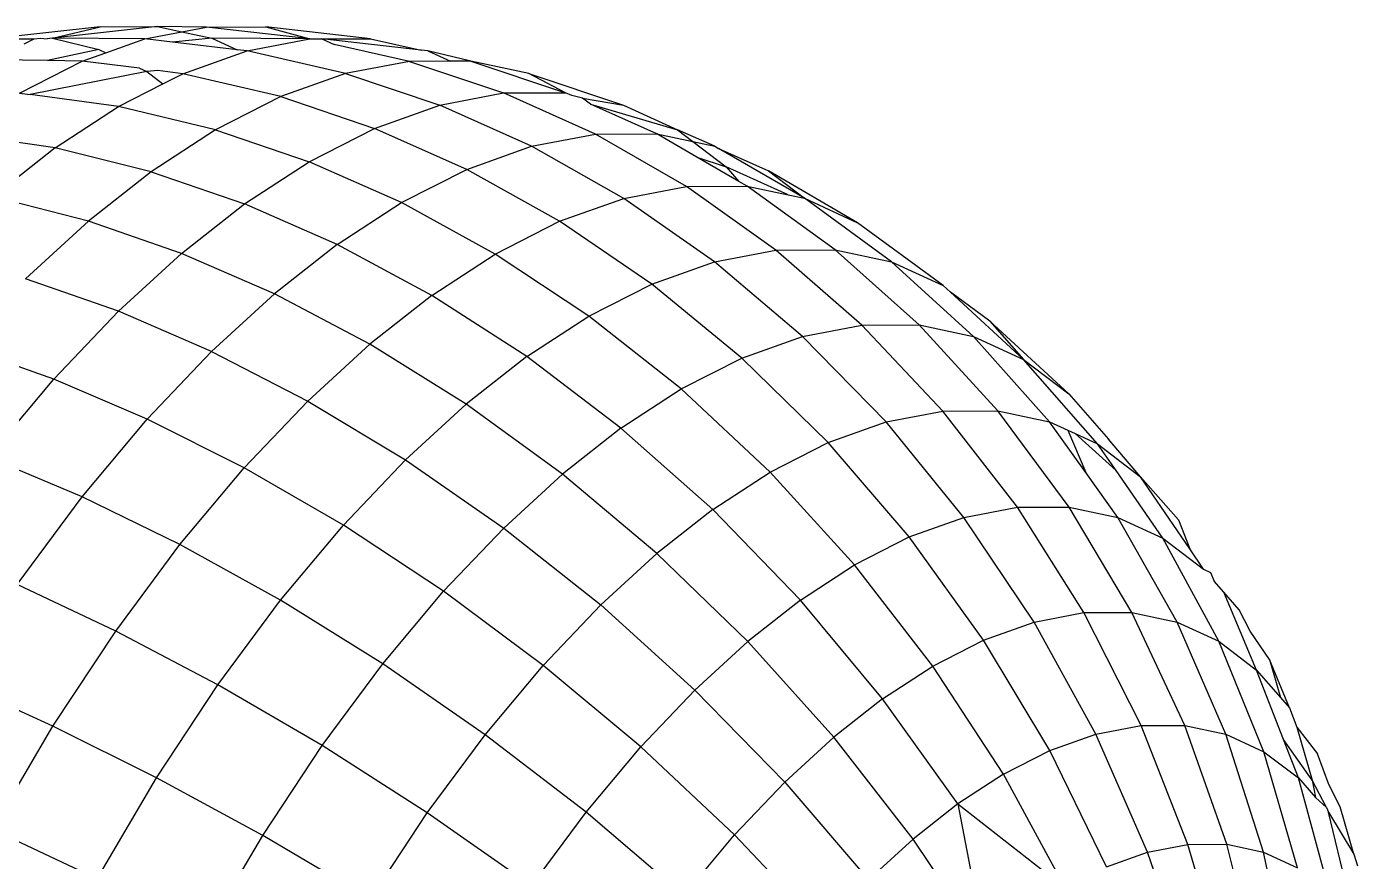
# Model space of a CAD drawing. Header units: millimetres. Extents: x 153 to 4750, y 92 to 3343.
# Drawn here: x 4264.44 to 4272.42, y 1680.3 to 1685.31 of the extents above; entities that cross this region are included whole.
import ezdxf

# ---------------------------------------------------------------- set-up
doc = ezdxf.new("R2010")
doc.units = ezdxf.units.MM

msp = doc.modelspace()

# ---------------------------------------------------------------- linework, layer by layer
for p, q in [((4264.8831, 1685.3055), (4264.2367, 1685.233)), ((4265.2272, 1685.3064), (4264.5975, 1685.2374)), ((4264.5975, 1685.2374), (4264.8831, 1685.3055)), ((4264.8831, 1685.3055), (4265.2272, 1685.3064)), ((4265.2272, 1685.3064), (4265.3735, 1685.2756)), ((4265.5211, 1685.3036), (4265.2272, 1685.3064)), ((4265.3735, 1685.2756), (4265.5211, 1685.3036)), ((4265.5211, 1685.3036), (4265.8769, 1685.3046)), ((4266.142, 1685.2324), (4265.5211, 1685.3036)), ((4266.5059, 1685.2334), (4265.8769, 1685.3046)), ((4265.8769, 1685.3046), (4266.142, 1685.2324)), ((4264.2367, 1685.233), (4264.4882, 1685.2337)), ((4264.4282, 1685.2029), (4264.4882, 1685.2337)), ((4264.4882, 1685.2337), (4264.5262, 1685.2378)), ((4264.5262, 1685.2378), (4264.5654, 1685.2339)), ((4264.5975, 1685.2374), (4264.5654, 1685.2339)), ((4264.5975, 1685.2374), (4264.8761, 1685.1686)), ((4265.1522, 1685.2337), (4264.5975, 1685.2374)), ((4264.9168, 1685.1498), (4265.1522, 1685.2337)), ((4265.1522, 1685.2337), (4265.3735, 1685.2756)), ((4265.3182, 1685.214), (4265.1522, 1685.2337)), ((4265.5523, 1685.238), (4265.3182, 1685.214)), ((4265.3735, 1685.2756), (4265.5523, 1685.238)), ((4265.5523, 1685.238), (4265.7044, 1685.168)), ((4266.142, 1685.2324), (4265.5523, 1685.238)), ((4265.7646, 1685.1609), (4266.142, 1685.2324)), ((4266.142, 1685.2324), (4266.2131, 1685.2338)), ((4266.2131, 1685.2338), (4266.2875, 1685.1996)), ((4266.2131, 1685.2338), (4266.5059, 1685.2334)), ((4266.8089, 1685.1657), (4266.2131, 1685.2338)), ((4266.5059, 1685.2334), (4266.8089, 1685.1657)), ((4264.8761, 1685.1686), (4264.5678, 1685.1025)), ((4264.7761, 1685.0996), (4264.9168, 1685.1498)), ((4264.8761, 1685.1686), (4264.9168, 1685.1498)), ((4265.7044, 1685.168), (4265.3182, 1685.214)), ((4265.38, 1685.0237), (4265.7646, 1685.1609)), ((4265.7646, 1685.1609), (4265.7044, 1685.168)), ((4266.356, 1685.0257), (4265.7646, 1685.1609)), ((4266.7382, 1685.0982), (4266.2875, 1685.1996)), ((4266.8497, 1685.161), (4266.8089, 1685.1657)), ((4266.8497, 1685.161), (4266.9849, 1685.0988)), ((4267.1068, 1685.0992), (4266.8497, 1685.161)), ((4264.5678, 1685.1025), (4264.1625, 1685.1081)), ((4264.399, 1684.9074), (4264.7761, 1685.0996)), ((4264.7761, 1685.0996), (4264.5678, 1685.1025)), ((4265.1198, 1685.0564), (4264.7761, 1685.0996)), ((4266.7382, 1685.0982), (4266.356, 1685.0257)), ((4266.9849, 1685.0988), (4266.7382, 1685.0982)), ((4266.7382, 1685.0982), (4267.3038, 1684.9085)), ((4267.1068, 1685.0992), (4266.9849, 1685.0988)), ((4267.4551, 1685.0259), (4267.1068, 1685.0992)), ((4267.1068, 1685.0992), (4267.6739, 1684.9095)), ((4265.1632, 1685.0364), (4264.463, 1684.8988)), ((4265.1198, 1685.0564), (4265.1632, 1685.0364)), ((4265.23, 1685.0425), (4265.1632, 1685.0364)), ((4265.1632, 1685.0364), (4265.2601, 1684.9626)), ((4265.38, 1685.0237), (4265.23, 1685.0425)), ((4265.2601, 1684.9626), (4265.38, 1685.0237)), ((4265.9664, 1684.8868), (4265.38, 1685.0237)), ((4266.356, 1685.0257), (4265.9664, 1684.8868)), ((4266.356, 1685.0257), (4266.92, 1684.8358)), ((4267.4551, 1685.0259), (4268.0236, 1684.836)), ((4267.6739, 1684.9095), (4267.4551, 1685.0259)), ((4264.399, 1684.9074), (4264.463, 1684.8988)), ((4264.9943, 1684.8272), (4265.2601, 1684.9626)), ((4266.92, 1684.8358), (4267.3038, 1684.9085)), ((4267.3038, 1684.9085), (4267.6739, 1684.9095)), ((4267.8539, 1684.6615), (4267.3038, 1684.9085)), ((4267.7119, 1684.8924), (4267.6739, 1684.9095)), ((4264.9943, 1684.8272), (4264.463, 1684.8988)), ((4264.6131, 1684.5787), (4264.9943, 1684.8272)), ((4265.5757, 1684.6878), (4264.9943, 1684.8272)), ((4265.9664, 1684.8868), (4265.5757, 1684.6878)), ((4265.9664, 1684.8868), (4266.5289, 1684.6963)), ((4266.5289, 1684.6963), (4266.92, 1684.8358)), ((4267.4716, 1684.5891), (4266.92, 1684.8358)), ((4267.7771, 1684.8777), (4267.7119, 1684.8924)), ((4267.8242, 1684.8418), (4267.7771, 1684.8777)), ((4267.7771, 1684.8777), (4268.0236, 1684.836)), ((4267.8242, 1684.8418), (4268.3469, 1684.6872)), ((4268.2223, 1684.6625), (4267.8242, 1684.8418)), ((4268.0236, 1684.836), (4268.3469, 1684.6872)), ((4265.5757, 1684.6878), (4265.1896, 1684.4361)), ((4265.5757, 1684.6878), (4266.1366, 1684.4964)), ((4266.1366, 1684.4964), (4266.5289, 1684.6963)), ((4267.082, 1684.4501), (4266.5289, 1684.6963)), ((4268.3469, 1684.6872), (4268.439, 1684.6169)), ((4268.5706, 1684.5892), (4268.3469, 1684.6872)), ((4264.6131, 1684.5787), (4264.0262, 1684.6645)), ((4267.082, 1684.4501), (4267.4716, 1684.5891)), ((4267.4716, 1684.5891), (4267.8539, 1684.6615)), ((4268.0238, 1684.2766), (4267.4716, 1684.5891)), ((4267.8539, 1684.6615), (4268.2223, 1684.6625)), ((4268.4012, 1684.348), (4267.8539, 1684.6615)), ((4268.2223, 1684.6625), (4268.439, 1684.6169)), ((4268.4618, 1684.5242), (4268.2223, 1684.6625)), ((4268.439, 1684.6169), (4268.6383, 1684.465)), ((4268.439, 1684.6169), (4268.5706, 1684.5892)), ((4268.5706, 1684.5892), (4268.5934, 1684.576)), ((4264.6131, 1684.5787), (4264.2412, 1684.2864)), ((4265.1896, 1684.4361), (4264.6131, 1684.5787)), ((4268.4618, 1684.5242), (4268.6383, 1684.465)), ((4268.7142, 1684.3784), (4268.4618, 1684.5242)), ((4268.5934, 1684.576), (4268.8926, 1684.4411)), ((4269.108, 1684.2769), (4268.5934, 1684.576)), ((4265.1896, 1684.4361), (4264.8129, 1684.1401)), ((4265.1896, 1684.4361), (4265.749, 1684.2438)), ((4265.749, 1684.2438), (4266.1366, 1684.4964)), ((4266.6914, 1684.2511), (4266.1366, 1684.4964)), ((4266.6914, 1684.2511), (4267.082, 1684.4501)), ((4267.6391, 1684.1394), (4267.082, 1684.4501)), ((4268.6383, 1684.465), (4268.7142, 1684.3784)), ((4269.0106, 1684.2974), (4268.6383, 1684.465)), ((4268.8926, 1684.4411), (4269.108, 1684.2769)), ((4269.4267, 1684.1304), (4268.8926, 1684.4411)), ((4268.0238, 1684.2766), (4268.4012, 1684.348)), ((4268.4012, 1684.348), (4268.765, 1684.349)), ((4268.9373, 1683.9663), (4268.4012, 1684.348)), ((4268.765, 1684.349), (4268.7142, 1684.3784)), ((4269.2931, 1683.9673), (4268.765, 1684.349)), ((4268.765, 1684.349), (4269.0106, 1684.2974)), ((4264.8129, 1684.1401), (4264.2412, 1684.2864)), ((4267.6391, 1684.1394), (4268.0238, 1684.2766)), ((4268.5684, 1683.8965), (4268.0238, 1684.2766)), ((4269.0106, 1684.2974), (4269.108, 1684.2769)), ((4269.108, 1684.2769), (4269.4267, 1684.1304)), ((4269.6293, 1683.8966), (4269.108, 1684.2769)), ((4265.3708, 1683.9465), (4265.749, 1684.2438)), ((4266.3052, 1683.9994), (4265.749, 1684.2438)), ((4266.3052, 1683.9994), (4266.6914, 1684.2511)), ((4267.2534, 1683.9428), (4266.6914, 1684.2511)), ((4264.8129, 1684.1401), (4264.4363, 1683.7947)), ((4265.3708, 1683.9465), (4264.8129, 1684.1401)), ((4267.2534, 1683.9428), (4267.6391, 1684.1394)), ((4268.1923, 1683.7623), (4267.6391, 1684.1394)), ((4269.9401, 1683.7535), (4269.4267, 1684.1304)), ((4264.9926, 1683.5997), (4265.3708, 1683.9465)), ((4265.9286, 1683.7034), (4265.3708, 1683.9465)), ((4266.3052, 1683.9994), (4265.9286, 1683.7034)), ((4266.8722, 1683.6944), (4266.3052, 1683.9994)), ((4268.5684, 1683.8965), (4268.9373, 1683.9663)), ((4268.9373, 1683.9663), (4269.2931, 1683.9673)), ((4269.4532, 1683.5165), (4268.9373, 1683.9663)), ((4269.7972, 1683.5175), (4269.2931, 1683.9673)), ((4269.2931, 1683.9673), (4269.6293, 1683.8966)), ((4266.8722, 1683.6944), (4267.2534, 1683.9428)), ((4267.8152, 1683.5702), (4267.2534, 1683.9428)), ((4268.1923, 1683.7623), (4268.5684, 1683.8965)), ((4269.0963, 1683.4489), (4268.5684, 1683.8965)), ((4270.1223, 1683.4491), (4269.6293, 1683.8966)), ((4269.6293, 1683.8966), (4269.9401, 1683.7535)), ((4264.9926, 1683.5997), (4264.4363, 1683.7947)), ((4267.8152, 1683.5702), (4268.1923, 1683.7623)), ((4268.7326, 1683.3192), (4268.1923, 1683.7623)), ((4269.9838, 1683.7135), (4269.9401, 1683.7535)), ((4270.2203, 1683.54), (4269.9838, 1683.7135)), ((4270.4229, 1683.3108), (4269.9838, 1683.7135)), ((4265.5519, 1683.358), (4265.9286, 1683.7034)), ((4266.5003, 1683.4021), (4265.9286, 1683.7034)), ((4266.8722, 1683.6944), (4266.5003, 1683.4021)), ((4267.4424, 1683.3273), (4266.8722, 1683.6944)), ((4264.6049, 1683.1921), (4264.9926, 1683.5997)), ((4265.5519, 1683.358), (4264.9926, 1683.5997)), ((4267.4424, 1683.3273), (4267.8152, 1683.5702)), ((4268.3679, 1683.1334), (4267.8152, 1683.5702)), ((4269.0963, 1683.4489), (4269.4532, 1683.5165)), ((4269.4532, 1683.5165), (4269.7972, 1683.5175)), ((4269.9391, 1683.0009), (4269.4532, 1683.5165)), ((4269.7972, 1683.5175), (4270.1223, 1683.4491)), ((4270.2678, 1683.0017), (4269.7972, 1683.5175)), ((4270.6939, 1683.1042), (4270.2203, 1683.54)), ((4270.2203, 1683.54), (4270.4229, 1683.3108)), ((4264.6049, 1683.1921), (4264.0502, 1683.3887)), ((4266.1285, 1683.0611), (4266.5003, 1683.4021)), ((4267.0789, 1683.0415), (4266.5003, 1683.4021)), ((4268.7326, 1683.3192), (4269.0963, 1683.4489)), ((4269.5981, 1682.9363), (4269.0963, 1683.4489)), ((4270.1223, 1683.4491), (4270.4229, 1683.3108)), ((4270.5784, 1682.9364), (4270.1223, 1683.4491)), ((4265.1658, 1682.9521), (4265.5519, 1683.358)), ((4265.5519, 1683.358), (4266.1285, 1683.0611)), ((4267.4424, 1683.3273), (4267.0789, 1683.0415)), ((4268.0074, 1682.8985), (4267.4424, 1683.3273)), ((4268.3679, 1683.1334), (4268.7326, 1683.3192)), ((4269.2507, 1682.8123), (4268.7326, 1683.3192)), ((4270.8655, 1682.8042), (4270.4229, 1683.3108)), ((4270.4229, 1683.3108), (4270.6939, 1683.1042)), ((4264.2127, 1682.7239), (4264.6049, 1683.1921)), ((4265.1658, 1682.9521), (4264.6049, 1683.1921)), ((4268.0074, 1682.8985), (4268.3679, 1683.1334)), ((4268.9022, 1682.6348), (4268.3679, 1683.1334)), ((4270.6939, 1683.1042), (4270.9312, 1682.8331)), ((4265.7473, 1682.6603), (4266.1285, 1683.0611)), ((4266.1285, 1683.0611), (4266.7153, 1682.7081)), ((4266.7153, 1682.7081), (4267.0789, 1683.0415)), ((4267.6558, 1682.6221), (4267.0789, 1683.0415)), ((4269.5981, 1682.9363), (4269.9391, 1683.0009)), ((4269.9391, 1683.0009), (4270.2678, 1683.0017)), ((4270.3857, 1682.4238), (4269.9391, 1683.0009)), ((4270.6954, 1682.4246), (4270.2678, 1683.0017)), ((4270.2678, 1683.0017), (4270.5784, 1682.9364)), ((4264.7752, 1682.4858), (4265.1658, 1682.9521)), ((4265.7473, 1682.6603), (4265.1658, 1682.9521)), ((4269.2507, 1682.8123), (4269.5981, 1682.9363)), ((4270.0645, 1682.3629), (4269.5981, 1682.9363)), ((4270.795, 1682.6333), (4270.5784, 1682.9364)), ((4270.5784, 1682.9364), (4270.6871, 1682.8864)), ((4268.0074, 1682.8985), (4267.6558, 1682.6221)), ((4268.5578, 1682.4103), (4268.0074, 1682.8985)), ((4270.6871, 1682.8864), (4270.795, 1682.6333)), ((4270.6871, 1682.8864), (4270.7319, 1682.8657)), ((4270.9771, 1682.6437), (4270.7319, 1682.8657)), ((4270.7319, 1682.8657), (4270.8655, 1682.8042)), ((4271.1245, 1682.6069), (4270.9312, 1682.8331)), ((4268.9022, 1682.6348), (4269.2507, 1682.8123)), ((4269.737, 1682.2462), (4269.2507, 1682.8123)), ((4270.8655, 1682.8042), (4271.1245, 1682.6069)), ((4270.9771, 1682.6437), (4270.8655, 1682.8042)), ((4264.7752, 1682.4858), (4264.2127, 1682.7239)), ((4266.3426, 1682.3162), (4266.7153, 1682.7081)), ((4266.7153, 1682.7081), (4267.3042, 1682.2996)), ((4265.3616, 1682.1999), (4265.7473, 1682.6603)), ((4266.3426, 1682.3162), (4265.7473, 1682.6603)), ((4267.3042, 1682.2996), (4267.6558, 1682.6221)), ((4268.222, 1682.1463), (4267.6558, 1682.6221)), ((4268.5578, 1682.4103), (4268.9022, 1682.6348)), ((4269.4087, 1682.0789), (4268.9022, 1682.6348)), ((4270.9881, 1682.363), (4270.795, 1682.6333)), ((4271.2587, 1682.2385), (4270.9771, 1682.6437)), ((4271.1245, 1682.6069), (4271.3512, 1682.348)), ((4271.4196, 1682.1742), (4271.1245, 1682.6069)), ((4264.3856, 1681.9612), (4264.7752, 1682.4858)), ((4265.3616, 1682.1999), (4264.7752, 1682.4858)), ((4268.5578, 1682.4103), (4268.222, 1682.1463)), ((4269.0842, 1681.8674), (4268.5578, 1682.4103)), ((4269.737, 1682.2462), (4270.0645, 1682.3629)), ((4270.0645, 1682.3629), (4270.3857, 1682.4238)), ((4270.4863, 1681.7357), (4270.0645, 1682.3629)), ((4270.3857, 1682.4238), (4270.6954, 1682.4246)), ((4270.7842, 1681.7922), (4270.3857, 1682.4238)), ((4271.0715, 1681.793), (4270.6954, 1682.4246)), ((4270.6954, 1682.4246), (4270.9881, 1682.363)), ((4271.343, 1681.7359), (4270.9881, 1682.363)), ((4270.9881, 1682.363), (4271.2587, 1682.2385)), ((4265.9654, 1681.8661), (4266.3426, 1682.3162)), ((4266.9437, 1681.9207), (4266.3426, 1682.3162)), ((4266.9437, 1681.9207), (4267.3042, 1682.2996)), ((4267.3042, 1682.2996), (4267.886, 1681.8382)), ((4271.3512, 1682.348), (4271.4196, 1682.1742)), ((4264.9769, 1681.682), (4265.3616, 1682.1999)), ((4265.9654, 1681.8661), (4265.3616, 1682.1999)), ((4269.4087, 1682.0789), (4269.737, 1682.2462)), ((4270.1825, 1681.6274), (4269.737, 1682.2462)), ((4271.594, 1681.6203), (4271.2587, 1682.2385)), ((4271.2587, 1682.2385), (4271.5026, 1682.0526)), ((4267.886, 1681.8382), (4268.222, 1682.1463)), ((4268.7677, 1681.6186), (4268.222, 1682.1463)), ((4271.5026, 1682.0526), (4271.4196, 1682.1742)), ((4269.0842, 1681.8674), (4269.4087, 1682.0789)), ((4269.8781, 1681.4722), (4269.4087, 1682.0789)), ((4271.5026, 1682.0526), (4271.543, 1682.033)), ((4271.543, 1682.033), (4271.565, 1681.9813)), ((4264.9769, 1681.682), (4264.3856, 1681.9612)), ((4271.6232, 1681.9149), (4271.565, 1681.9813)), ((4266.579, 1681.4853), (4266.9437, 1681.9207)), ((4267.5416, 1681.4762), (4266.9437, 1681.9207)), ((4271.8202, 1681.4479), (4271.6232, 1681.9149)), ((4271.7163, 1681.8086), (4271.6232, 1681.9149)), ((4265.5894, 1681.3598), (4265.9654, 1681.8661)), ((4266.579, 1681.4853), (4265.9654, 1681.8661)), ((4267.5416, 1681.4762), (4267.886, 1681.8382)), ((4267.886, 1681.8382), (4268.4511, 1681.3283)), ((4269.0842, 1681.8674), (4268.7677, 1681.6186)), ((4269.5771, 1681.2761), (4269.0842, 1681.8674)), ((4270.4863, 1681.7357), (4270.7842, 1681.7922)), ((4270.7842, 1681.7922), (4271.0715, 1681.793)), ((4271.1272, 1681.1149), (4270.7842, 1681.7922)), ((4271.3889, 1681.1156), (4271.0715, 1681.793)), ((4271.0715, 1681.793), (4271.343, 1681.7359)), ((4271.7818, 1681.6814), (4271.7163, 1681.8086)), ((4270.1825, 1681.6274), (4270.4863, 1681.7357)), ((4270.8558, 1681.0635), (4270.4863, 1681.7357)), ((4271.6361, 1681.0636), (4271.343, 1681.7359)), ((4271.343, 1681.7359), (4271.594, 1681.6203)), ((4264.5995, 1681.1108), (4264.9769, 1681.682)), ((4265.5894, 1681.3598), (4264.9769, 1681.682)), ((4271.8969, 1681.5119), (4271.7818, 1681.6814)), ((4268.4511, 1681.3283), (4268.7677, 1681.6186)), ((4269.2835, 1681.0453), (4268.7677, 1681.6186)), ((4269.8781, 1681.4722), (4270.1825, 1681.6274)), ((4270.5792, 1680.9648), (4270.1825, 1681.6274)), ((4271.8647, 1680.9584), (4271.594, 1681.6203)), ((4271.594, 1681.6203), (4271.8202, 1681.4479)), ((4266.2153, 1680.9957), (4266.579, 1681.4853)), ((4267.1932, 1681.0603), (4266.579, 1681.4853)), ((4267.1932, 1681.0603), (4267.5416, 1681.4762)), ((4268.1267, 1680.9872), (4267.5416, 1681.4762)), ((4269.5771, 1681.2761), (4269.8781, 1681.4722)), ((4270.3018, 1680.8235), (4269.8781, 1681.4722)), ((4271.8969, 1681.5119), (4271.9638, 1681.284)), ((4272.0185, 1681.2216), (4271.8969, 1681.5119)), ((4271.9818, 1681.0308), (4271.8202, 1681.4479)), ((4271.8202, 1681.4479), (4271.9638, 1681.284)), ((4264.5995, 1681.1108), (4264.0033, 1681.3826)), ((4265.2204, 1680.8012), (4265.5894, 1681.3598)), ((4266.2153, 1680.9957), (4265.5894, 1681.3598)), ((4268.1267, 1680.9872), (4268.4511, 1681.3283)), ((4268.4511, 1681.3283), (4268.9899, 1680.7761)), ((4269.5771, 1681.2761), (4269.2835, 1681.0453)), ((4270.0277, 1680.6448), (4269.5771, 1681.2761)), ((4271.9638, 1681.284), (4272.0185, 1681.2216)), ((4272.0185, 1681.2216), (4272.0619, 1681.1046)), ((4264.2357, 1680.4921), (4264.5995, 1681.1108)), ((4265.2204, 1680.8012), (4264.5995, 1681.1108)), ((4270.8558, 1681.0635), (4271.1272, 1681.1149)), ((4271.1272, 1681.1149), (4271.3889, 1681.1156)), ((4271.4086, 1680.4024), (4271.1272, 1681.1149)), ((4271.3889, 1681.1156), (4271.6361, 1681.0636)), ((4271.6418, 1680.403), (4271.3889, 1681.1156)), ((4272.0619, 1681.1046), (4272.1545, 1680.7874)), ((4272.0619, 1681.1046), (4272.186, 1680.9463)), ((4265.8584, 1680.4555), (4266.2153, 1680.9957)), ((4266.8458, 1680.5925), (4266.2153, 1680.9957)), ((4266.8458, 1680.5925), (4267.1932, 1681.0603)), ((4267.7984, 1680.5953), (4267.1932, 1681.0603)), ((4268.9899, 1680.7761), (4269.2835, 1681.0453)), ((4269.7603, 1680.4346), (4269.2835, 1681.0453)), ((4270.5792, 1680.9648), (4270.8558, 1681.0635)), ((4271.1666, 1680.3565), (4270.8558, 1681.0635)), ((4271.6361, 1681.0636), (4271.8647, 1680.9584)), ((4271.8622, 1680.3567), (4271.6361, 1681.0636)), ((4272.1545, 1680.7874), (4271.9818, 1681.0308)), ((4272.0708, 1680.8013), (4271.9818, 1681.0308)), ((4267.7984, 1680.5953), (4268.1267, 1680.9872)), ((4268.6889, 1680.4596), (4268.1267, 1680.9872)), ((4270.3018, 1680.8235), (4270.5792, 1680.9648)), ((4270.9201, 1680.2686), (4270.5792, 1680.9648)), ((4271.8647, 1680.9584), (4272.0708, 1680.8013)), ((4272.066, 1680.2628), (4271.8647, 1680.9584)), ((4272.2527, 1680.762), (4272.186, 1680.9463)), ((4264.8647, 1680.1963), (4265.2204, 1680.8012)), ((4265.8584, 1680.4555), (4265.2204, 1680.8012)), ((4268.6889, 1680.4596), (4268.9899, 1680.7761)), ((4268.9899, 1680.7761), (4269.4929, 1680.1894)), ((4270.3018, 1680.8235), (4270.0277, 1680.6448)), ((4270.6729, 1680.1426), (4270.3018, 1680.8235)), ((4272.2586, 1680.1126), (4272.0708, 1680.8013)), ((4272.0708, 1680.8013), (4272.174, 1680.6835)), ((4272.1545, 1680.7874), (4272.174, 1680.6835)), ((4272.2405, 1680.6243), (4272.1545, 1680.7874)), ((4272.3216, 1680.6283), (4272.2527, 1680.762)), ((4272.174, 1680.6835), (4272.2405, 1680.6243)), ((4267.471, 1680.1545), (4267.7984, 1680.5953)), ((4268.3844, 1680.0962), (4267.7984, 1680.5953)), ((4270.0277, 1680.6448), (4269.7603, 1680.4346)), ((4270.0277, 1680.6448), (4270.6729, 1680.1426)), ((4270.0277, 1680.6448), (4270.1902, 1679.796)), ((4272.2405, 1680.6243), (4272.2513, 1680.5952)), ((4272.2513, 1680.5952), (4272.4039, 1680.3445)), ((4272.4105, 1679.9391), (4272.2513, 1680.5952)), ((4272.4039, 1680.3445), (4272.3216, 1680.6283)), ((4266.5048, 1680.0764), (4266.8458, 1680.5925)), ((4267.471, 1680.1545), (4266.8458, 1680.5925)), ((4264.8647, 1680.1963), (4264.2357, 1680.4921)), ((4265.5144, 1679.8704), (4265.8584, 1680.4555)), ((4266.5048, 1680.0764), (4265.8584, 1680.4555)), ((4268.3844, 1680.0962), (4268.6889, 1680.4596)), ((4269.2188, 1679.9012), (4268.6889, 1680.4596)), ((4269.4929, 1680.1894), (4269.7603, 1680.4346)), ((4270.1902, 1679.796), (4269.7603, 1680.4346)), ((4270.9201, 1680.2686), (4271.1666, 1680.3565)), ((4271.1666, 1680.3565), (4271.4086, 1680.4024)), ((4271.4143, 1679.6265), (4271.1666, 1680.3565)), ((4271.4086, 1680.4024), (4271.6418, 1680.403)), ((4271.6244, 1679.6663), (4271.4086, 1680.4024)), ((4271.8269, 1679.6668), (4271.6418, 1680.403)), ((4271.6418, 1680.403), (4271.8622, 1680.3567)), ((4272.0182, 1679.6266), (4271.8622, 1680.3567)), ((4271.8622, 1680.3567), (4272.066, 1680.2628)), ((4272.4039, 1680.3445), (4272.4249, 1680.2744))]:
    msp.add_line(p, q)

doc.saveas('drawing.dxf')
